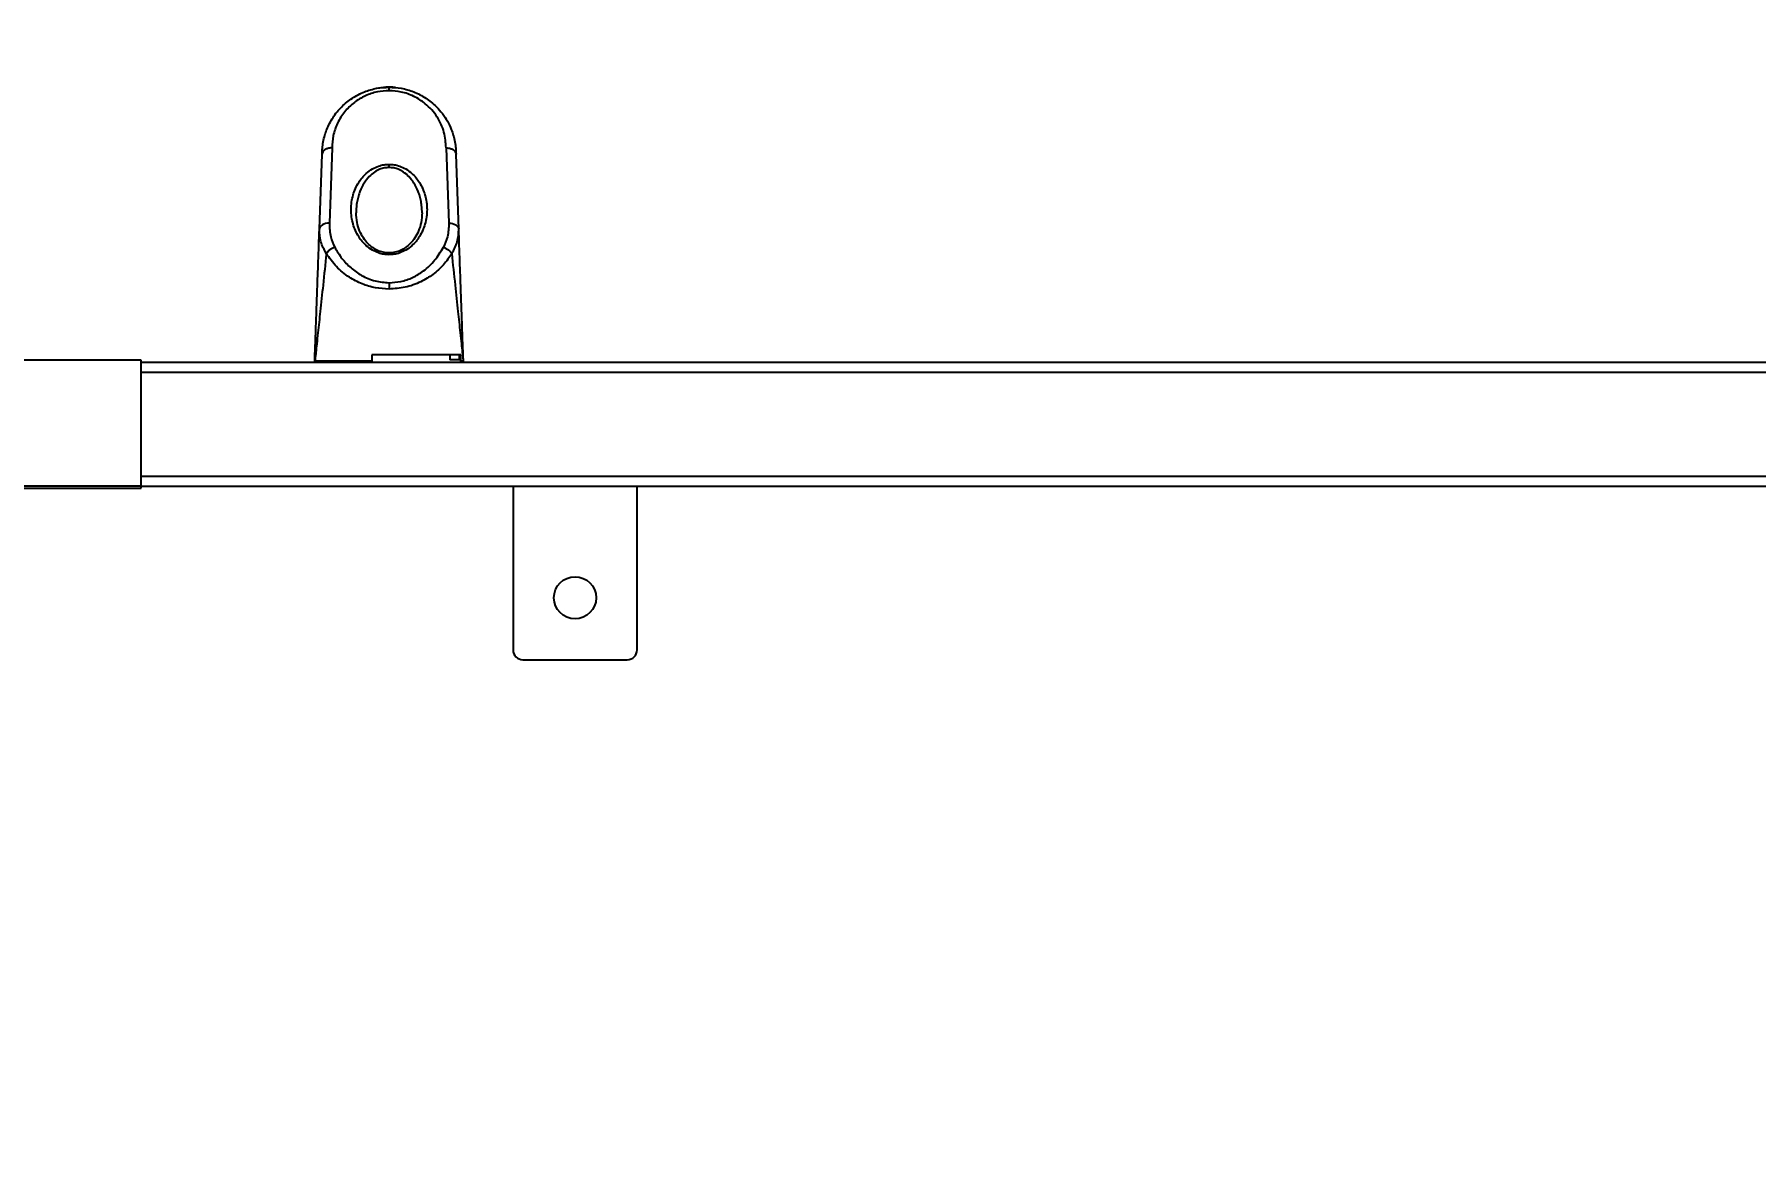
# Model space of a CAD drawing. Header units: millimetres. Extents: x 10 to 584, y 10 to 410.
# Drawn here: x 222.07 to 245.2, y 86.43 to 101.47 of the extents above; entities that cross this region are included whole.
import ezdxf

# ---------------------------------------------------------------- set-up
doc = ezdxf.new("R2010")
doc.units = ezdxf.units.MM
doc.layers.add('2', color=1, linetype='Continuous')
doc.styles.add('SLDTEXTSTYLE0', font='TXT', dxfattribs={"width": 0.7})
doc.dimstyles.new('SLDDIMSTYLE0', dxfattribs={"dimtxt": 3.5, "dimasz": 3.5, "dimexe": 0, "dimexo": 0.0625, "dimgap": 0.875, "dimtad": 1, "dimlfac": 15, "dimrnd": 1e-09, "dimzin": 12, "dimdsep": 46, "dimtxsty": 'SLDTEXTSTYLE0', "dimsah": 1, "dimcen": 0.09, "dimadec": 0, "dimazin": 3, "dimtfac": 1, "dimtofl": 0, "dimtmove": 0, "dimatfit": 3, "dimfxl": 0, "dimfrac": 2, "dimtolj": 1, "dimtzin": 12, "dimarcsym": 0})

# ---------------------------------------------------------------- blocks, each defined once
blk = doc.blocks.new('_D_3')
at = {"layer": '2', "color": 1}
for p, q in [((166.835, 96.393), (166.835, 114.127)), ((268.502, 96.393), (268.502, 114.127)), ((268.502, 113.127), (166.835, 113.127))]:
    blk.add_line(p, q, dxfattribs=at)
for points in [[(166.835, 113.127), (170.335, 112.588), (170.335, 113.665)], [(268.502, 113.127), (265.002, 113.665), (265.002, 112.588)]]:
    blk.add_solid(points, dxfattribs=at)
at = {"layer": '2', "color": 1, "insert": (210.94, 117.638), "char_height": 3.5, "attachment_point": 1, "style": 'SLDTEXTSTYLE0'}
blk.add_mtext('1525', dxfattribs=at)
blk = doc.blocks.new('_D_4')
at = {"layer": '2', "color": 1}
for p, q in [((60.502, 83.127), (60.502, 126.127)), ((360.502, 85.627), (360.502, 126.127)), ((360.502, 125.127), (60.502, 125.127))]:
    blk.add_line(p, q, dxfattribs=at)
for points in [[(60.502, 125.127), (64.002, 124.588), (64.002, 125.665)], [(360.502, 125.127), (357.002, 125.665), (357.002, 124.588)]]:
    blk.add_solid(points, dxfattribs=at)
at = {"layer": '2', "color": 1, "insert": (204.071, 129.638), "char_height": 3.5, "attachment_point": 1, "style": 'SLDTEXTSTYLE0'}
blk.add_mtext('4500', dxfattribs=at)

msp = doc.modelspace()

# ---------------------------------------------------------------- linework, layer by layer
at = {"color": 7, "linetype": 'Continuous', "lineweight": 25}
for p, q in [((226.83516, 100.71235), (226.83516, 100.75999)), ((226.06849, 99.9434), (226.03231, 98.93015)), ((227.60182, 99.9434), (227.63801, 98.93015)), ((225.89906, 98.84921), (225.93519, 99.86098)), ((225.93516, 99.86029), (225.93801, 99.93156)), ((226.83516, 99.67959), (226.83516, 99.72245)), ((227.77126, 98.84921), (227.73512, 99.86098)), ((226.83516, 98.13049), (226.83516, 98.04479)), ((223.50183, 97.08665), (221.80849, 97.08665)), ((223.50183, 95.39332), (223.50183, 97.08665)), ((223.50183, 97.05999), (266.83516, 97.05999)), ((226.60182, 97.15999), (226.60182, 97.05999)), ((227.65319, 97.15999), (226.60182, 97.15999)), ((227.65319, 97.15999), (227.65319, 97.09332)), ((227.77991, 97.15999), (227.65319, 97.15999)), ((227.77991, 97.09332), (227.65319, 97.09332)), ((227.80182, 97.15999), (227.77991, 97.15999)), ((227.77991, 97.09332), (227.77991, 97.15999)), ((227.80182, 97.05999), (227.80182, 97.15999)), ((223.50183, 96.92665), (266.83516, 96.92665)), ((223.50183, 95.39332), (221.80849, 95.39332)), ((221.80849, 95.36665), (223.50183, 95.36665)), ((223.50183, 95.52665), (266.83516, 95.52665)), ((223.50183, 95.39332), (266.83516, 95.39332)), ((223.50183, 95.36665), (223.50183, 95.39332)), ((228.50183, 95.39332), (228.50183, 93.19332)), ((230.16849, 93.19332), (230.16849, 95.39332)), ((228.63516, 93.05999), (230.03516, 93.05999))]:
    msp.add_line(p, q, dxfattribs=at)
at = {"color": 59, "linetype": 'Continuous', "lineweight": 25}
for p, q in [((225.83857, 97.07998), (226.60182, 97.07998)), ((227.80182, 97.07998), (227.83174, 97.07998))]:
    msp.add_line(p, q, dxfattribs=at)
at = {"color": 7, "linetype": 'Continuous', "lineweight": 25, "flags": 128}
for points in [[(226.03231, 98.93015), (226.00668, 98.92909), (225.98201, 98.92487), (225.95921, 98.91765), (225.93915, 98.90769), (225.92256, 98.89538), (225.91006, 98.88116), (225.90213, 98.86558), (225.89906, 98.84921)], [(227.63801, 98.93015), (227.66364, 98.92909), (227.68831, 98.92487), (227.7111, 98.91765), (227.73117, 98.90769), (227.74776, 98.89538), (227.76025, 98.88116), (227.76818, 98.86558), (227.77126, 98.84921)]]:
    msp.add_lwpolyline(points, dxfattribs=at)
at = {"color": 7, "linetype": 'Continuous', "lineweight": 25}
msp.add_circle((229.33516, 93.89332), 0.28333, dxfattribs=at)
for centre, radius, start, end in [((226.83516, 99.85998), 0.9, 84.575022, 101.063085), ((226.07634, 97.07528), 0.24049, 177.974352, 178.732048), ((227.59397, 97.07528), 0.24049, 1.267952, 2.025648), ((228.63516, 93.19332), 0.13333, 180, 270), ((230.03516, 93.19332), 0.13333, 270, 0)]:
    msp.add_arc(centre, radius, start, end, dxfattribs=at)
for points, knots in [([(225.93516, 99.85998), (225.93586, 99.88696), (225.93729, 99.94176), (225.94934, 100.02652), (225.96917, 100.11029), (226.00749, 100.22179), (226.07557, 100.35427), (226.19147, 100.49807), (226.33493, 100.61586), (226.49671, 100.6999), (226.66573, 100.75088), (226.78011, 100.75703), (226.83516, 100.75999)], [0, 0, 0, 0, 0.06305063, 0.1280405, 0.19918315, 0.2621922, 0.39848825, 0.5328789, 0.66178379, 0.78291952, 0.89553664, 1, 1, 1, 1]), ([(226.83516, 100.71235), (226.78225, 100.70913), (226.67132, 100.70236), (226.50959, 100.6465), (226.35936, 100.55566), (226.23093, 100.42917), (226.13641, 100.27691), (226.07844, 100.11124), (226.07176, 99.9985), (226.06849, 99.9434)], [0, 0, 0, 0, 0.11352248, 0.23801169, 0.37463797, 0.52216037, 0.6837362, 0.84544449, 1, 1, 1, 1]), ([(226.83516, 100.75999), (226.89021, 100.75703), (227.00459, 100.75088), (227.17359, 100.69991), (227.30602, 100.63113), (227.40406, 100.55943), (227.48057, 100.49038), (227.5548, 100.40503), (227.62204, 100.30253), (227.66891, 100.2041), (227.70114, 100.11029), (227.72097, 100.02652), (227.73303, 99.94176), (227.73446, 99.88696), (227.73516, 99.85998)], [0, 0, 0, 0, 0.104419791, 0.216992639, 0.338080745, 0.401006107, 0.467114269, 0.554893199, 0.644597442, 0.737911537, 0.800894431, 0.872009839, 0.936974157, 1, 1, 1, 1]), ([(227.60182, 99.9434), (227.5964, 100.01408), (227.58532, 100.15842), (227.49076, 100.36404), (227.34739, 100.5298), (227.17662, 100.6396), (227.00746, 100.7013), (226.89071, 100.70879), (226.83516, 100.71235)], [0, 0, 0, 0, 0.19823595, 0.40485894, 0.6046988, 0.7493874, 0.8807608, 1, 1, 1, 1]), ([(226.06849, 99.9434), (226.05812, 99.94305), (226.03854, 99.94239), (226.00592, 99.93513), (225.97144, 99.92009), (225.94201, 99.89368), (225.93743, 99.8717), (225.93519, 99.86098)], [0, 0, 0, 0, 0.15123073, 0.28528795, 0.50103581, 0.75656593, 1, 1, 1, 1]), ([(227.60182, 99.9434), (227.6122, 99.94305), (227.63178, 99.94239), (227.6644, 99.93513), (227.69888, 99.92009), (227.72831, 99.89368), (227.73289, 99.8717), (227.73512, 99.86098)], [0, 0, 0, 0, 0.15124944, 0.28530621, 0.50103747, 0.75656674, 1, 1, 1, 1]), ([(226.83516, 98.50686), (226.81244, 98.50793), (226.76331, 98.51024), (226.6864, 98.53069), (226.60408, 98.56901), (226.50842, 98.64011), (226.41342, 98.75714), (226.34214, 98.92309), (226.31619, 99.11465), (226.34214, 99.30622), (226.41342, 99.47217), (226.50842, 99.5892), (226.60408, 99.66031), (226.6864, 99.69861), (226.76331, 99.71908), (226.81244, 99.72138), (226.83516, 99.72245)], [0, 0, 0, 0, 0.032924797, 0.071171377, 0.116710785, 0.171789014, 0.263040186, 0.374806706, 0.499999243, 0.62519178, 0.736958301, 0.82821195, 0.883290179, 0.92882807, 0.96707557, 1, 1, 1, 1]), ([(226.83516, 99.72245), (226.85789, 99.72138), (226.90701, 99.71908), (226.98392, 99.69861), (227.06624, 99.66031), (227.1619, 99.5892), (227.2569, 99.47217), (227.32818, 99.30622), (227.35413, 99.11465), (227.32818, 98.92309), (227.2569, 98.75714), (227.1619, 98.64011), (227.06624, 98.56901), (226.98392, 98.53069), (226.90701, 98.51024), (226.85789, 98.50793), (226.83516, 98.50686)], [0, 0, 0, 0, 0.03292455, 0.07117036, 0.11670842, 0.17178685, 0.26304083, 0.37480776, 0.50000076, 0.62519375, 0.73696068, 0.82821218, 0.88329062, 0.92883019, 0.96707508, 1, 1, 1, 1]), ([(226.83516, 98.53066), (226.80842, 98.53243), (226.75411, 98.53601), (226.67824, 98.56311), (226.60825, 98.60386), (226.54324, 98.66076), (226.48408, 98.73559), (226.4347, 98.83051), (226.39904, 98.94443), (226.39431, 99.02797), (226.39183, 99.0718)], [0, 0, 0, 0, 0.08517277, 0.172980939, 0.266817524, 0.372172127, 0.49794678, 0.645481283, 0.813974231, 1, 1, 1, 1]), ([(227.27849, 99.0718), (227.27601, 99.02797), (227.27128, 98.94443), (227.23561, 98.83051), (227.18624, 98.73559), (227.12707, 98.66076), (227.06207, 98.60386), (226.99208, 98.56311), (226.91621, 98.53601), (226.8619, 98.53243), (226.83516, 98.53066)], [0, 0, 0, 0, 0.18602648, 0.35452006, 0.50205512, 0.62783025, 0.73318526, 0.8270222, 0.91482691, 1, 1, 1, 1]), ([(225.83601, 97.08378), (225.83642, 97.09541), (225.83749, 97.12531), (225.84033, 97.20497), (225.84481, 97.33005), (225.85122, 97.50992), (225.85978, 97.74924), (225.87075, 98.05658), (225.88424, 98.43424), (225.89391, 98.705), (225.89906, 98.84921)], [0, 0, 0, 0, 0.02194845, 0.05644629, 0.13711974, 0.23668034, 0.36179544, 0.54279347, 0.75649665, 1, 1, 1, 1]), ([(225.99295, 98.52078), (225.96372, 98.5739), (225.90542, 98.67985), (225.90117, 98.79286), (225.89906, 98.84921)], [0, 0, 0, 0, 0.5014207, 1, 1, 1, 1]), ([(226.03231, 98.93015), (226.03413, 98.86795), (226.03738, 98.75707), (226.08454, 98.65243), (226.10524, 98.60649)], [0, 0, 0, 0, 0.56093676, 1, 1, 1, 1]), ([(227.63801, 98.93015), (227.63619, 98.86795), (227.63294, 98.75707), (227.58578, 98.65243), (227.56508, 98.60649)], [0, 0, 0, 0, 0.56093708, 1, 1, 1, 1]), ([(227.67737, 98.52078), (227.7066, 98.5739), (227.7649, 98.67985), (227.76914, 98.79286), (227.77126, 98.84921)], [0, 0, 0, 0, 0.5014207, 1, 1, 1, 1]), ([(227.83431, 97.08378), (227.83389, 97.09541), (227.83283, 97.12531), (227.82998, 97.20497), (227.82551, 97.33005), (227.81909, 97.50992), (227.81054, 97.74925), (227.79957, 98.05658), (227.78608, 98.43424), (227.77641, 98.705), (227.77126, 98.84921)], [0, 0, 0, 0, 0.02194838, 0.0564463, 0.13711974, 0.23668035, 0.36179536, 0.54279347, 0.75649665, 1, 1, 1, 1]), ([(226.10524, 98.60649), (226.09347, 98.6021), (226.06992, 98.59332), (226.03763, 98.57238), (226.0102, 98.54774), (225.9987, 98.52976), (225.99295, 98.52078)], [0, 0, 0, 0, 0.25000275, 0.49997103, 0.74998944, 1, 1, 1, 1]), ([(226.10524, 98.60649), (226.13547, 98.55595), (226.19459, 98.45711), (226.3166, 98.32825), (226.46488, 98.22198), (226.63981, 98.14569), (226.77206, 98.1354), (226.83516, 98.13049)], [0, 0, 0, 0, 0.21446196, 0.41945416, 0.60999222, 0.8139259, 1, 1, 1, 1]), ([(226.83516, 98.13049), (226.88839, 98.13396), (226.99895, 98.14116), (227.1582, 98.19861), (227.31513, 98.29444), (227.45906, 98.43229), (227.52904, 98.54728), (227.56508, 98.60649)], [0, 0, 0, 0, 0.15708129, 0.32625898, 0.51101288, 0.74821253, 1, 1, 1, 1]), ([(227.56508, 98.60649), (227.57685, 98.6021), (227.6004, 98.59332), (227.63269, 98.57239), (227.66012, 98.54774), (227.67162, 98.52976), (227.67737, 98.52078)], [0, 0, 0, 0, 0.25000182, 0.49999113, 0.74999038, 1, 1, 1, 1]), ([(225.99295, 98.52078), (225.97784, 98.37981), (225.94986, 98.11864), (225.91175, 97.76291), (225.88347, 97.49903), (225.86387, 97.31607), (225.85208, 97.20599), (225.84375, 97.12822), (225.84017, 97.09486), (225.83857, 97.07998)], [0, 0, 0, 0, 0.280905159, 0.520462421, 0.715748895, 0.819717969, 0.904055535, 0.957210287, 1, 1, 1, 1]), ([(226.83516, 98.04479), (226.77385, 98.04822), (226.64721, 98.05532), (226.46392, 98.11227), (226.28294, 98.20771), (226.11638, 98.34529), (226.0347, 98.46141), (225.99295, 98.52078)], [0, 0, 0, 0, 0.16223795, 0.33511715, 0.52082457, 0.755041, 1, 1, 1, 1]), ([(227.67737, 98.52078), (227.64238, 98.47013), (227.57354, 98.3705), (227.43232, 98.24166), (227.26064, 98.13536), (227.0589, 98.05972), (226.90779, 98.04964), (226.83516, 98.04479)], [0, 0, 0, 0, 0.20843975, 0.41006972, 0.60041661, 0.80794343, 1, 1, 1, 1]), ([(227.67737, 98.52078), (227.69247, 98.37981), (227.72046, 98.11864), (227.75857, 97.76291), (227.78684, 97.49903), (227.80645, 97.31607), (227.81824, 97.20599), (227.82657, 97.12822), (227.83015, 97.09486), (227.83174, 97.07998)], [0, 0, 0, 0, 0.280905159, 0.520462421, 0.715748895, 0.819717969, 0.904055535, 0.957210287, 1, 1, 1, 1]), ([(225.8359, 97.0807), (225.83592, 97.08127), (225.83596, 97.0823), (225.83599, 97.08333), (225.83601, 97.08378)], [0, 0, 0, 0, 0.55946784, 1, 1, 1, 1]), ([(225.8359, 97.0807), (225.8359, 97.08068), (225.8359, 97.08064), (225.83591, 97.08061), (225.83592, 97.0806)], [0, 0, 0, 0, 0.559824728, 1, 1, 1, 1]), ([(225.8359, 97.0807), (225.83593, 97.07936), (225.83599, 97.07668), (225.8371, 97.07278), (225.83889, 97.06917), (225.8414, 97.06601), (225.84448, 97.06339), (225.84802, 97.06146), (225.85187, 97.06021), (225.85455, 97.06006), (225.85588, 97.05999)], [0, 0, 0, 0, 0.124907507, 0.249969088, 0.375025268, 0.500024727, 0.624936719, 0.750030209, 0.875116029, 1, 1, 1, 1]), ([(225.83592, 97.0806), (225.83607, 97.08048), (225.83636, 97.08024), (225.83784, 97.08007), (225.83857, 97.07998)], [0, 0, 0, 0, 0.49945913, 1, 1, 1, 1]), ([(225.85591, 97.05999), (225.85457, 97.06006), (225.8519, 97.06021), (225.84806, 97.06145), (225.84453, 97.06337), (225.84145, 97.06597), (225.83895, 97.06912), (225.83714, 97.07271), (225.83603, 97.07659), (225.83595, 97.07926), (225.83592, 97.0806)], [0, 0, 0, 0, 0.12500306, 0.25002613, 0.3749205, 0.50013257, 0.62503015, 0.74989769, 0.87494303, 1, 1, 1, 1]), ([(225.85851, 97.05999), (225.8559, 97.06028), (225.85067, 97.06088), (225.84409, 97.06551), (225.83947, 97.07212), (225.83887, 97.07736), (225.83857, 97.07998)], [0, 0, 0, 0, 0.249937931, 0.499997691, 0.749982086, 1, 1, 1, 1]), ([(227.81181, 97.05999), (227.81442, 97.06028), (227.81965, 97.06088), (227.82623, 97.06551), (227.83084, 97.07212), (227.83144, 97.07736), (227.83174, 97.07998)], [0, 0, 0, 0, 0.249937931, 0.499997691, 0.749982086, 1, 1, 1, 1]), ([(227.81441, 97.05999), (227.81574, 97.06006), (227.81841, 97.06021), (227.82226, 97.06145), (227.82579, 97.06337), (227.82886, 97.06597), (227.83136, 97.06912), (227.83317, 97.07271), (227.83429, 97.07659), (227.83436, 97.07926), (227.8344, 97.0806)], [0, 0, 0, 0, 0.12500306, 0.25002613, 0.3749205, 0.50013257, 0.62503015, 0.74989769, 0.87494303, 1, 1, 1, 1]), ([(227.81443, 97.05999), (227.81577, 97.06006), (227.81845, 97.06021), (227.8223, 97.06146), (227.82584, 97.06339), (227.82892, 97.066), (227.83142, 97.06917), (227.83323, 97.07278), (227.83433, 97.07668), (227.83439, 97.07936), (227.83442, 97.0807)], [0, 0, 0, 0, 0.12500151, 0.24996329, 0.37505102, 0.50005179, 0.62496879, 0.75007487, 0.87509824, 1, 1, 1, 1]), ([(227.83174, 97.07998), (227.83248, 97.08007), (227.83395, 97.08024), (227.83425, 97.08048), (227.8344, 97.0806)], [0, 0, 0, 0, 0.50063791, 1, 1, 1, 1]), ([(227.83442, 97.0807), (227.8344, 97.08127), (227.83436, 97.0823), (227.83432, 97.08333), (227.83431, 97.08378)], [0, 0, 0, 0, 0.55946784, 1, 1, 1, 1]), ([(227.8344, 97.0806), (227.83441, 97.08062), (227.83442, 97.08065), (227.83442, 97.08068), (227.83442, 97.0807)], [0, 0, 0, 0, 0.56012576, 1, 1, 1, 1])]:
    msp.add_open_spline(points, degree=3, knots=knots, dxfattribs=at)
at = {"color": 59, "linetype": 'Continuous', "lineweight": 25}
for points, knots in [([(226.83516, 99.67959), (226.81413, 99.67844), (226.78226, 99.67668), (226.74116, 99.66624), (226.69528, 99.65035), (226.63359, 99.61689), (226.56124, 99.55491), (226.49368, 99.46695), (226.44915, 99.37651), (226.42076, 99.29193), (226.4044, 99.22164), (226.39379, 99.1471), (226.39249, 99.09705), (226.39183, 99.0718)], [0, 0, 0, 0, 0.0659916, 0.09996363, 0.13493022, 0.22286168, 0.33120434, 0.4642993, 0.62346684, 0.70830356, 0.80518372, 0.90171731, 1, 1, 1, 1]), ([(227.27849, 99.0718), (227.27783, 99.09705), (227.27652, 99.1471), (227.26592, 99.22164), (227.24956, 99.29193), (227.22117, 99.37651), (227.17663, 99.46696), (227.10911, 99.55489), (227.04604, 99.60889), (226.99582, 99.63908), (226.95253, 99.65916), (226.89914, 99.67592), (226.85618, 99.67839), (226.83516, 99.67959)], [0, 0, 0, 0, 0.0982791, 0.19480916, 0.29168457, 0.37651937, 0.5356811, 0.6687712, 0.77710989, 0.8223323, 0.86518565, 0.93401495, 1, 1, 1, 1]), ([(226.83516, 98.53038), (226.83516, 98.53007), (226.83516, 98.52942), (226.83516, 98.52121), (226.83516, 98.51164), (226.83516, 98.50686)], [0, 0, 0, 0, 0.30856496, 0.6542643, 1, 1, 1, 1])]:
    msp.add_open_spline(points, degree=3, knots=knots, dxfattribs=at)

# ---------------------------------------------------------------- dimensions: what is measured, and where the dimension line sits
at = {"layer": '2', "color": 1}
dim = msp.add_linear_dim(base=(60.50183, 125.12665), p1=(360.50159, 84.62665), p2=(60.50183, 82.12665), angle=0, dimstyle='SLDDIMSTYLE0', dxfattribs=at)
dim.commit()
dim.dimension.update_dxf_attribs({"geometry": '_D_4', "text_midpoint": (209.89448, 125.12665), "dimtype": 160})
dim = msp.add_linear_dim(base=(166.83516, 113.12665), p1=(268.50183, 95.39332), p2=(166.83516, 95.39332), dimstyle='SLDDIMSTYLE0', dxfattribs=at)
dim.commit()
dim.dimension.update_dxf_attribs({"geometry": '_D_3', "text_midpoint": (216.76349, 113.12665), "dimtype": 160})

doc.saveas('drawing.dxf')
